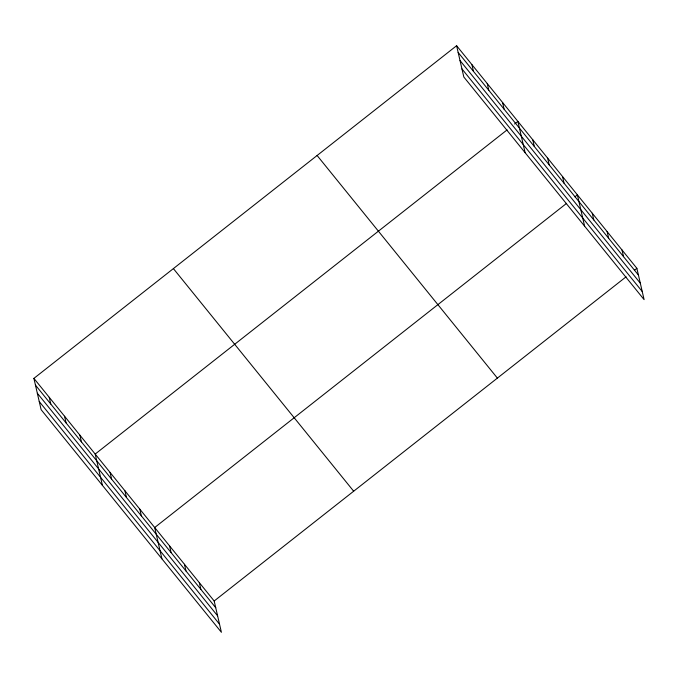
<?xml version="1.0" encoding="UTF-8"?>
<svg xmlns="http://www.w3.org/2000/svg" width="678" height="678" viewBox="0 0 678 678"><rect width="100%" height="100%" fill="white"/><g stroke="black" fill="none" stroke-linecap="round" stroke-linejoin="round"><path stroke-width="1.02" d="M33.9 378.383L214.18 600.996L221.401 632.286L41.121 409.673L33.9 378.383L456.599 45.714L636.879 268.327L644.1 299.617L463.82 77.004L456.599 45.714M507.093 129.896L95.191 454.065L102.42 485.363M514.568 124.015L517.89 121.404L525.119 152.694M566.588 203.358L154.686 527.535L161.915 558.825M574.893 196.823L577.385 194.866L584.606 226.155M214.18 600.996L626.082 276.819M634.388 270.285L636.879 268.327M458.15 52.443L638.43 275.056M460.023 60.545L640.303 283.167M461.947 68.902L642.227 291.515M317.109 155.491L497.389 378.112M173.39 268.598L353.67 491.211M35.451 385.112L215.731 607.725M37.324 393.215L217.604 615.827M39.256 401.562L219.536 624.184M622.006 249.962L623.557 256.691M607.132 231.596L608.683 238.325M592.258 213.231L593.809 219.96M562.511 176.5L564.062 183.23M547.638 158.135L549.188 164.864M532.764 139.77L534.315 146.499M502.567 102.48L504.118 109.209M487.245 83.555L488.796 90.284M471.922 64.63L473.473 71.36M199.307 582.631L200.858 589.36M184.433 564.265L185.984 570.995M169.559 545.9L171.11 552.629M139.812 509.17L141.371 515.899M124.938 490.804L126.498 497.533M110.065 472.43L111.624 479.168M79.868 435.149L81.428 441.878M64.546 416.224L66.105 422.953M49.223 397.3L50.774 404.029"/></g></svg>
